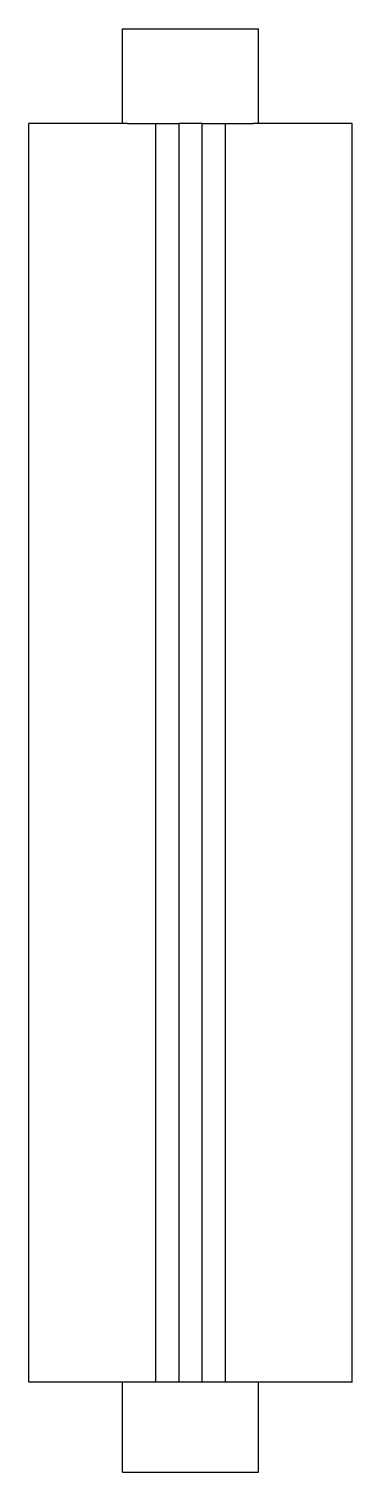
# Model space of a CAD drawing. Header units: metres. Extents: x 0 to 14, y -62.5 to 0.
import ezdxf

# ---------------------------------------------------------------- set-up
doc = ezdxf.new("R2010")
doc.units = ezdxf.units.M

msp = doc.modelspace()

# ---------------------------------------------------------------- linework, layer by layer
for points in [[(4.05, 0), (4.055, 0), (4.06, 0), (4.066, 0), (4.075, 0), (4.091, 0), (4.106, 0), (4.122, 0), (4.146, 0), (4.172, 0), (4.197, 0), (4.226, 0), (4.261, 0), (4.297, 0), (4.332, 0), (4.374, 0), (4.419, 0), (4.464, 0), (4.51, 0), (4.563, 0), (4.617, 0), (4.671, 0), (4.729, 0), (4.791, 0), (4.852, 0), (4.914, 0), (4.983, 0), (5.052, 0), (5.121, 0), (5.193, 0), (5.269, 0), (5.344, 0), (5.42, 0), (5.5, 0), (5.581, 0), (5.662, 0), (5.744, 0), (5.83, 0), (5.916, 0), (6.001, 0), (6.089, 0), (6.178, 0), (6.267, 0), (6.357, 0), (6.448, 0), (6.539, 0), (6.631, 0), (6.723, 0), (6.815, 0), (6.908, 0), (7, 0)], [(4.05, -4.1), (4.05, -4.018), (4.05, -3.936), (4.05, -3.854), (4.05, -3.772), (4.05, -3.69), (4.05, -3.608), (4.05, -3.526), (4.05, -3.444), (4.05, -3.362), (4.05, -3.28), (4.05, -3.198), (4.05, -3.116), (4.05, -3.034), (4.05, -2.952), (4.05, -2.87), (4.05, -2.788), (4.05, -2.706), (4.05, -2.624), (4.05, -2.542), (4.05, -2.46), (4.05, -2.378), (4.05, -2.296), (4.05, -2.214), (4.05, -2.132), (4.05, -2.05), (4.05, -1.968), (4.05, -1.886), (4.05, -1.804), (4.05, -1.722), (4.05, -1.64), (4.05, -1.558), (4.05, -1.476), (4.05, -1.394), (4.05, -1.312), (4.05, -1.23), (4.05, -1.148), (4.05, -1.066), (4.05, -0.984), (4.05, -0.902), (4.05, -0.82), (4.05, -0.738), (4.05, -0.656), (4.05, -0.574), (4.05, -0.492), (4.05, -0.41), (4.05, -0.328), (4.05, -0.246), (4.05, -0.164), (4.05, -0.082), (4.05, 0)], [(7, 0), (7.092, 0), (7.185, 0), (7.277, 0), (7.369, 0), (7.461, 0), (7.552, 0), (7.643, 0), (7.733, 0), (7.822, 0), (7.911, 0), (7.999, 0), (8.084, 0), (8.17, 0), (8.256, 0), (8.338, 0), (8.419, 0), (8.5, 0), (8.58, 0), (8.656, 0), (8.731, 0), (8.807, 0), (8.879, 0), (8.948, 0), (9.017, 0), (9.086, 0), (9.148, 0), (9.209, 0), (9.271, 0), (9.329, 0), (9.383, 0), (9.437, 0), (9.49, 0), (9.536, 0), (9.581, 0), (9.626, 0), (9.668, 0), (9.703, 0), (9.739, 0), (9.774, 0), (9.803, 0), (9.828, 0), (9.854, 0), (9.878, 0), (9.894, 0), (9.909, 0), (9.925, 0), (9.934, 0), (9.94, 0), (9.945, 0), (9.95, 0)], [(9.95, -4.1), (9.95, -4.018), (9.95, -3.936), (9.95, -3.854), (9.95, -3.772), (9.95, -3.69), (9.95, -3.608), (9.95, -3.526), (9.95, -3.444), (9.95, -3.362), (9.95, -3.28), (9.95, -3.198), (9.95, -3.116), (9.95, -3.034), (9.95, -2.952), (9.95, -2.87), (9.95, -2.788), (9.95, -2.706), (9.95, -2.624), (9.95, -2.542), (9.95, -2.46), (9.95, -2.378), (9.95, -2.296), (9.95, -2.214), (9.95, -2.132), (9.95, -2.05), (9.95, -1.968), (9.95, -1.886), (9.95, -1.804), (9.95, -1.722), (9.95, -1.64), (9.95, -1.558), (9.95, -1.476), (9.95, -1.394), (9.95, -1.312), (9.95, -1.23), (9.95, -1.148), (9.95, -1.066), (9.95, -0.984), (9.95, -0.902), (9.95, -0.82), (9.95, -0.738), (9.95, -0.656), (9.95, -0.574), (9.95, -0.492), (9.95, -0.41), (9.95, -0.328), (9.95, -0.246), (9.95, -0.164), (9.95, -0.082), (9.95, 0)], [(0, -58.6), (0, -57.51), (0, -56.42), (0, -55.33), (0, -54.24), (0, -53.15), (0, -52.06), (0, -50.97), (0, -49.88), (0, -48.79), (0, -47.7), (0, -46.61), (0, -45.52), (0, -44.43), (0, -43.34), (0, -42.25), (0, -41.16), (0, -40.07), (0, -38.98), (0, -37.89), (0, -36.8), (0, -35.71), (0, -34.62), (0, -33.53), (0, -32.44), (0, -31.35), (0, -30.26), (0, -29.17), (0, -28.08), (0, -26.99), (0, -25.9), (0, -24.81), (0, -23.72), (0, -22.63), (0, -21.54), (0, -20.45), (0, -19.36), (0, -18.27), (0, -17.18), (0, -16.09), (0, -15), (0, -13.91), (0, -12.82), (0, -11.73), (0, -10.64), (0, -9.55), (0, -8.46), (0, -7.37), (0, -6.28), (0, -5.19), (0, -4.1)], [(4.278, -4.1), (4.13, -4.1), (3.981, -4.1), (3.833, -4.1), (3.688, -4.1), (3.546, -4.1), (3.404, -4.1), (3.262, -4.1), (3.126, -4.1), (2.992, -4.1), (2.857, -4.1), (2.725, -4.1), (2.599, -4.1), (2.473, -4.1), (2.347, -4.1), (2.227, -4.1), (2.11, -4.1), (1.993, -4.1), (1.877, -4.1), (1.77, -4.1), (1.663, -4.1), (1.556, -4.1), (1.455, -4.1), (1.359, -4.1), (1.263, -4.1), (1.167, -4.1), (1.082, -4.1), (0.997, -4.1), (0.912, -4.1), (0.832, -4.1), (0.76, -4.1), (0.687, -4.1), (0.614, -4.1), (0.552, -4.1), (0.492, -4.1), (0.431, -4.1), (0.375, -4.1), (0.328, -4.1), (0.28, -4.1), (0.233, -4.1), (0.195, -4.1), (0.161, -4.1), (0.127, -4.1), (0.095, -4.1), (0.074, -4.1), (0.054, -4.1), (0.033, -4.1), (0.021, -4.1), (0.014, -4.1), (0.007, -4.1), (0, -4.1)], [(4.278, -4.1), (4.32, -4.1), (4.362, -4.1), (4.405, -4.1), (4.446, -4.1), (4.487, -4.1), (4.527, -4.1), (4.568, -4.1), (4.607, -4.1), (4.645, -4.1), (4.684, -4.1), (4.721, -4.1), (4.757, -4.1), (4.793, -4.1), (4.83, -4.1), (4.864, -4.1), (4.897, -4.1), (4.931, -4.1), (4.964, -4.1), (4.994, -4.1), (5.025, -4.1), (5.055, -4.1), (5.084, -4.1), (5.112, -4.1), (5.139, -4.1), (5.167, -4.1), (5.191, -4.1), (5.215, -4.1), (5.239, -4.1), (5.262, -4.1), (5.283, -4.1), (5.304, -4.1), (5.325, -4.1), (5.342, -4.1), (5.36, -4.1), (5.377, -4.1), (5.393, -4.1), (5.406, -4.1), (5.42, -4.1), (5.433, -4.1), (5.444, -4.1), (5.454, -4.1), (5.464, -4.1), (5.473, -4.1), (5.479, -4.1), (5.485, -4.1), (5.49, -4.1), (5.494, -4.1), (5.496, -4.1), (5.498, -4.1), (5.5, -4.1)], [(5.5, -58.6), (5.5, -57.51), (5.5, -56.42), (5.5, -55.33), (5.5, -54.24), (5.5, -53.15), (5.5, -52.06), (5.5, -50.97), (5.5, -49.88), (5.5, -48.79), (5.5, -47.7), (5.5, -46.61), (5.5, -45.52), (5.5, -44.43), (5.5, -43.34), (5.5, -42.25), (5.5, -41.16), (5.5, -40.07), (5.5, -38.98), (5.5, -37.89), (5.5, -36.8), (5.5, -35.71), (5.5, -34.62), (5.5, -33.53), (5.5, -32.44), (5.5, -31.35), (5.5, -30.26), (5.5, -29.17), (5.5, -28.08), (5.5, -26.99), (5.5, -25.9), (5.5, -24.81), (5.5, -23.72), (5.5, -22.63), (5.5, -21.54), (5.5, -20.45), (5.5, -19.36), (5.5, -18.27), (5.5, -17.18), (5.5, -16.09), (5.5, -15), (5.5, -13.91), (5.5, -12.82), (5.5, -11.73), (5.5, -10.64), (5.5, -9.55), (5.5, -8.46), (5.5, -7.37), (5.5, -6.28), (5.5, -5.19), (5.5, -4.1)], [(5.5, -4.1), (5.52, -4.1), (5.54, -4.1), (5.56, -4.1), (5.58, -4.1), (5.6, -4.1), (5.62, -4.1), (5.64, -4.1), (5.66, -4.1), (5.68, -4.1), (5.7, -4.1), (5.72, -4.1), (5.74, -4.1), (5.76, -4.1), (5.78, -4.1), (5.8, -4.1), (5.82, -4.1), (5.84, -4.1), (5.86, -4.1), (5.88, -4.1), (5.9, -4.1), (5.92, -4.1), (5.94, -4.1), (5.96, -4.1), (5.98, -4.1), (6, -4.1), (6.02, -4.1), (6.04, -4.1), (6.06, -4.1), (6.08, -4.1), (6.1, -4.1), (6.12, -4.1), (6.14, -4.1), (6.16, -4.1), (6.18, -4.1), (6.2, -4.1), (6.22, -4.1), (6.24, -4.1), (6.26, -4.1), (6.28, -4.1), (6.3, -4.1), (6.32, -4.1), (6.34, -4.1), (6.36, -4.1), (6.38, -4.1), (6.4, -4.1), (6.42, -4.1), (6.44, -4.1), (6.46, -4.1), (6.48, -4.1), (6.5, -4.1)], [(7.5, -4.1), (7.48, -4.1), (7.46, -4.1), (7.44, -4.1), (7.42, -4.1), (7.4, -4.1), (7.38, -4.1), (7.36, -4.1), (7.34, -4.1), (7.32, -4.1), (7.3, -4.1), (7.28, -4.1), (7.26, -4.1), (7.24, -4.1), (7.22, -4.1), (7.2, -4.1), (7.18, -4.1), (7.16, -4.1), (7.14, -4.1), (7.12, -4.1), (7.1, -4.1), (7.08, -4.1), (7.06, -4.1), (7.04, -4.1), (7.02, -4.1), (7, -4.1), (6.98, -4.1), (6.96, -4.1), (6.94, -4.1), (6.92, -4.1), (6.9, -4.1), (6.88, -4.1), (6.86, -4.1), (6.84, -4.1), (6.82, -4.1), (6.8, -4.1), (6.78, -4.1), (6.76, -4.1), (6.74, -4.1), (6.72, -4.1), (6.7, -4.1), (6.68, -4.1), (6.66, -4.1), (6.64, -4.1), (6.62, -4.1), (6.6, -4.1), (6.58, -4.1), (6.56, -4.1), (6.54, -4.1), (6.52, -4.1), (6.5, -4.1)], [(6.5, -4.1), (6.5, -5.19), (6.5, -6.28), (6.5, -7.37), (6.5, -8.46), (6.5, -9.55), (6.5, -10.64), (6.5, -11.73), (6.5, -12.82), (6.5, -13.91), (6.5, -15), (6.5, -16.09), (6.5, -17.18), (6.5, -18.27), (6.5, -19.36), (6.5, -20.45), (6.5, -21.54), (6.5, -22.63), (6.5, -23.72), (6.5, -24.81), (6.5, -25.9), (6.5, -26.99), (6.5, -28.08), (6.5, -29.17), (6.5, -30.26), (6.5, -31.35), (6.5, -32.44), (6.5, -33.53), (6.5, -34.62), (6.5, -35.71), (6.5, -36.8), (6.5, -37.89), (6.5, -38.98), (6.5, -40.07), (6.5, -41.16), (6.5, -42.25), (6.5, -43.34), (6.5, -44.43), (6.5, -45.52), (6.5, -46.61), (6.5, -47.7), (6.5, -48.79), (6.5, -49.88), (6.5, -50.97), (6.5, -52.06), (6.5, -53.15), (6.5, -54.24), (6.5, -55.33), (6.5, -56.42), (6.5, -57.51), (6.5, -58.6)], [(7.5, -58.6), (7.5, -57.51), (7.5, -56.42), (7.5, -55.33), (7.5, -54.24), (7.5, -53.15), (7.5, -52.06), (7.5, -50.97), (7.5, -49.88), (7.5, -48.79), (7.5, -47.7), (7.5, -46.61), (7.5, -45.52), (7.5, -44.43), (7.5, -43.34), (7.5, -42.25), (7.5, -41.16), (7.5, -40.07), (7.5, -38.98), (7.5, -37.89), (7.5, -36.8), (7.5, -35.71), (7.5, -34.62), (7.5, -33.53), (7.5, -32.44), (7.5, -31.35), (7.5, -30.26), (7.5, -29.17), (7.5, -28.08), (7.5, -26.99), (7.5, -25.9), (7.5, -24.81), (7.5, -23.72), (7.5, -22.63), (7.5, -21.54), (7.5, -20.45), (7.5, -19.36), (7.5, -18.27), (7.5, -17.18), (7.5, -16.09), (7.5, -15), (7.5, -13.91), (7.5, -12.82), (7.5, -11.73), (7.5, -10.64), (7.5, -9.55), (7.5, -8.46), (7.5, -7.37), (7.5, -6.28), (7.5, -5.19), (7.5, -4.1)], [(7.5, -4.1), (7.52, -4.1), (7.54, -4.1), (7.56, -4.1), (7.58, -4.1), (7.6, -4.1), (7.62, -4.1), (7.64, -4.1), (7.66, -4.1), (7.68, -4.1), (7.7, -4.1), (7.72, -4.1), (7.74, -4.1), (7.76, -4.1), (7.78, -4.1), (7.8, -4.1), (7.82, -4.1), (7.84, -4.1), (7.86, -4.1), (7.88, -4.1), (7.9, -4.1), (7.92, -4.1), (7.94, -4.1), (7.96, -4.1), (7.98, -4.1), (8, -4.1), (8.02, -4.1), (8.04, -4.1), (8.06, -4.1), (8.08, -4.1), (8.1, -4.1), (8.12, -4.1), (8.14, -4.1), (8.16, -4.1), (8.18, -4.1), (8.2, -4.1), (8.22, -4.1), (8.24, -4.1), (8.26, -4.1), (8.28, -4.1), (8.3, -4.1), (8.32, -4.1), (8.34, -4.1), (8.36, -4.1), (8.38, -4.1), (8.4, -4.1), (8.42, -4.1), (8.44, -4.1), (8.46, -4.1), (8.48, -4.1), (8.5, -4.1)], [(8.5, -4.1), (8.5, -5.19), (8.5, -6.28), (8.5, -7.37), (8.5, -8.46), (8.5, -9.55), (8.5, -10.64), (8.5, -11.73), (8.5, -12.82), (8.5, -13.91), (8.5, -15), (8.5, -16.09), (8.5, -17.18), (8.5, -18.27), (8.5, -19.36), (8.5, -20.45), (8.5, -21.54), (8.5, -22.63), (8.5, -23.72), (8.5, -24.81), (8.5, -25.9), (8.5, -26.99), (8.5, -28.08), (8.5, -29.17), (8.5, -30.26), (8.5, -31.35), (8.5, -32.44), (8.5, -33.53), (8.5, -34.62), (8.5, -35.71), (8.5, -36.8), (8.5, -37.89), (8.5, -38.98), (8.5, -40.07), (8.5, -41.16), (8.5, -42.25), (8.5, -43.34), (8.5, -44.43), (8.5, -45.52), (8.5, -46.61), (8.5, -47.7), (8.5, -48.79), (8.5, -49.88), (8.5, -50.97), (8.5, -52.06), (8.5, -53.15), (8.5, -54.24), (8.5, -55.33), (8.5, -56.42), (8.5, -57.51), (8.5, -58.6)], [(8.5, -4.1), (8.502, -4.1), (8.504, -4.1), (8.506, -4.1), (8.51, -4.1), (8.515, -4.1), (8.521, -4.1), (8.527, -4.1), (8.536, -4.1), (8.546, -4.1), (8.556, -4.1), (8.567, -4.1), (8.58, -4.1), (8.594, -4.1), (8.607, -4.1), (8.623, -4.1), (8.64, -4.1), (8.658, -4.1), (8.675, -4.1), (8.696, -4.1), (8.717, -4.1), (8.738, -4.1), (8.761, -4.1), (8.785, -4.1), (8.809, -4.1), (8.833, -4.1), (8.861, -4.1), (8.888, -4.1), (8.916, -4.1), (8.945, -4.1), (8.975, -4.1), (9.006, -4.1), (9.036, -4.1), (9.069, -4.1), (9.103, -4.1), (9.136, -4.1), (9.17, -4.1), (9.207, -4.1), (9.243, -4.1), (9.279, -4.1), (9.316, -4.1), (9.355, -4.1), (9.393, -4.1), (9.432, -4.1), (9.473, -4.1), (9.513, -4.1), (9.554, -4.1), (9.595, -4.1), (9.638, -4.1), (9.68, -4.1), (9.722, -4.1)], [(14, -4.1), (13.993, -4.1), (13.986, -4.1), (13.979, -4.1), (13.967, -4.1), (13.946, -4.1), (13.926, -4.1), (13.905, -4.1), (13.873, -4.1), (13.839, -4.1), (13.805, -4.1), (13.767, -4.1), (13.72, -4.1), (13.672, -4.1), (13.625, -4.1), (13.569, -4.1), (13.508, -4.1), (13.448, -4.1), (13.386, -4.1), (13.313, -4.1), (13.24, -4.1), (13.168, -4.1), (13.088, -4.1), (13.003, -4.1), (12.918, -4.1), (12.833, -4.1), (12.737, -4.1), (12.641, -4.1), (12.545, -4.1), (12.444, -4.1), (12.337, -4.1), (12.23, -4.1), (12.123, -4.1), (12.007, -4.1), (11.89, -4.1), (11.773, -4.1), (11.653, -4.1), (11.527, -4.1), (11.401, -4.1), (11.275, -4.1), (11.143, -4.1), (11.008, -4.1), (10.874, -4.1), (10.738, -4.1), (10.596, -4.1), (10.454, -4.1), (10.312, -4.1), (10.167, -4.1), (10.019, -4.1), (9.87, -4.1), (9.722, -4.1)], [(14, -58.6), (14, -57.51), (14, -56.42), (14, -55.33), (14, -54.24), (14, -53.15), (14, -52.06), (14, -50.97), (14, -49.88), (14, -48.79), (14, -47.7), (14, -46.61), (14, -45.52), (14, -44.43), (14, -43.34), (14, -42.25), (14, -41.16), (14, -40.07), (14, -38.98), (14, -37.89), (14, -36.8), (14, -35.71), (14, -34.62), (14, -33.53), (14, -32.44), (14, -31.35), (14, -30.26), (14, -29.17), (14, -28.08), (14, -26.99), (14, -25.9), (14, -24.81), (14, -23.72), (14, -22.63), (14, -21.54), (14, -20.45), (14, -19.36), (14, -18.27), (14, -17.18), (14, -16.09), (14, -15), (14, -13.91), (14, -12.82), (14, -11.73), (14, -10.64), (14, -9.55), (14, -8.46), (14, -7.37), (14, -6.28), (14, -5.19), (14, -4.1)], [(4.278, -58.6), (4.13, -58.6), (3.981, -58.6), (3.833, -58.6), (3.688, -58.6), (3.546, -58.6), (3.404, -58.6), (3.262, -58.6), (3.126, -58.6), (2.992, -58.6), (2.857, -58.6), (2.725, -58.6), (2.599, -58.6), (2.473, -58.6), (2.347, -58.6), (2.227, -58.6), (2.11, -58.6), (1.993, -58.6), (1.877, -58.6), (1.77, -58.6), (1.663, -58.6), (1.556, -58.6), (1.455, -58.6), (1.359, -58.6), (1.263, -58.6), (1.167, -58.6), (1.082, -58.6), (0.997, -58.6), (0.912, -58.6), (0.832, -58.6), (0.76, -58.6), (0.687, -58.6), (0.614, -58.6), (0.552, -58.6), (0.492, -58.6), (0.431, -58.6), (0.375, -58.6), (0.328, -58.6), (0.28, -58.6), (0.233, -58.6), (0.195, -58.6), (0.161, -58.6), (0.127, -58.6), (0.095, -58.6), (0.074, -58.6), (0.054, -58.6), (0.033, -58.6), (0.021, -58.6), (0.014, -58.6), (0.007, -58.6), (0, -58.6)], [(4.05, -62.5), (4.05, -62.422), (4.05, -62.344), (4.05, -62.266), (4.05, -62.188), (4.05, -62.11), (4.05, -62.032), (4.05, -61.954), (4.05, -61.876), (4.05, -61.798), (4.05, -61.72), (4.05, -61.642), (4.05, -61.564), (4.05, -61.486), (4.05, -61.408), (4.05, -61.33), (4.05, -61.252), (4.05, -61.174), (4.05, -61.096), (4.05, -61.018), (4.05, -60.94), (4.05, -60.862), (4.05, -60.784), (4.05, -60.706), (4.05, -60.628), (4.05, -60.55), (4.05, -60.472), (4.05, -60.394), (4.05, -60.316), (4.05, -60.238), (4.05, -60.16), (4.05, -60.082), (4.05, -60.004), (4.05, -59.926), (4.05, -59.848), (4.05, -59.77), (4.05, -59.692), (4.05, -59.614), (4.05, -59.536), (4.05, -59.458), (4.05, -59.38), (4.05, -59.302), (4.05, -59.224), (4.05, -59.146), (4.05, -59.068), (4.05, -58.99), (4.05, -58.912), (4.05, -58.834), (4.05, -58.756), (4.05, -58.678), (4.05, -58.6)], [(5.5, -58.6), (5.498, -58.6), (5.496, -58.6), (5.494, -58.6), (5.49, -58.6), (5.485, -58.6), (5.479, -58.6), (5.473, -58.6), (5.464, -58.6), (5.454, -58.6), (5.444, -58.6), (5.433, -58.6), (5.42, -58.6), (5.406, -58.6), (5.393, -58.6), (5.377, -58.6), (5.36, -58.6), (5.342, -58.6), (5.325, -58.6), (5.304, -58.6), (5.283, -58.6), (5.262, -58.6), (5.239, -58.6), (5.215, -58.6), (5.191, -58.6), (5.167, -58.6), (5.139, -58.6), (5.112, -58.6), (5.084, -58.6), (5.055, -58.6), (5.025, -58.6), (4.994, -58.6), (4.964, -58.6), (4.931, -58.6), (4.897, -58.6), (4.864, -58.6), (4.83, -58.6), (4.793, -58.6), (4.757, -58.6), (4.721, -58.6), (4.684, -58.6), (4.645, -58.6), (4.607, -58.6), (4.568, -58.6), (4.527, -58.6), (4.487, -58.6), (4.446, -58.6), (4.405, -58.6), (4.362, -58.6), (4.32, -58.6), (4.278, -58.6)], [(6.5, -58.6), (6.48, -58.6), (6.46, -58.6), (6.44, -58.6), (6.42, -58.6), (6.4, -58.6), (6.38, -58.6), (6.36, -58.6), (6.34, -58.6), (6.32, -58.6), (6.3, -58.6), (6.28, -58.6), (6.26, -58.6), (6.24, -58.6), (6.22, -58.6), (6.2, -58.6), (6.18, -58.6), (6.16, -58.6), (6.14, -58.6), (6.12, -58.6), (6.1, -58.6), (6.08, -58.6), (6.06, -58.6), (6.04, -58.6), (6.02, -58.6), (6, -58.6), (5.98, -58.6), (5.96, -58.6), (5.94, -58.6), (5.92, -58.6), (5.9, -58.6), (5.88, -58.6), (5.86, -58.6), (5.84, -58.6), (5.82, -58.6), (5.8, -58.6), (5.78, -58.6), (5.76, -58.6), (5.74, -58.6), (5.72, -58.6), (5.7, -58.6), (5.68, -58.6), (5.66, -58.6), (5.64, -58.6), (5.62, -58.6), (5.6, -58.6), (5.58, -58.6), (5.56, -58.6), (5.54, -58.6), (5.52, -58.6), (5.5, -58.6)], [(7.5, -58.6), (7.48, -58.6), (7.46, -58.6), (7.44, -58.6), (7.42, -58.6), (7.4, -58.6), (7.38, -58.6), (7.36, -58.6), (7.34, -58.6), (7.32, -58.6), (7.3, -58.6), (7.28, -58.6), (7.26, -58.6), (7.24, -58.6), (7.22, -58.6), (7.2, -58.6), (7.18, -58.6), (7.16, -58.6), (7.14, -58.6), (7.12, -58.6), (7.1, -58.6), (7.08, -58.6), (7.06, -58.6), (7.04, -58.6), (7.02, -58.6), (7, -58.6), (6.98, -58.6), (6.96, -58.6), (6.94, -58.6), (6.92, -58.6), (6.9, -58.6), (6.88, -58.6), (6.86, -58.6), (6.84, -58.6), (6.82, -58.6), (6.8, -58.6), (6.78, -58.6), (6.76, -58.6), (6.74, -58.6), (6.72, -58.6), (6.7, -58.6), (6.68, -58.6), (6.66, -58.6), (6.64, -58.6), (6.62, -58.6), (6.6, -58.6), (6.58, -58.6), (6.56, -58.6), (6.54, -58.6), (6.52, -58.6), (6.5, -58.6)], [(8.5, -58.6), (8.48, -58.6), (8.46, -58.6), (8.44, -58.6), (8.42, -58.6), (8.4, -58.6), (8.38, -58.6), (8.36, -58.6), (8.34, -58.6), (8.32, -58.6), (8.3, -58.6), (8.28, -58.6), (8.26, -58.6), (8.24, -58.6), (8.22, -58.6), (8.2, -58.6), (8.18, -58.6), (8.16, -58.6), (8.14, -58.6), (8.12, -58.6), (8.1, -58.6), (8.08, -58.6), (8.06, -58.6), (8.04, -58.6), (8.02, -58.6), (8, -58.6), (7.98, -58.6), (7.96, -58.6), (7.94, -58.6), (7.92, -58.6), (7.9, -58.6), (7.88, -58.6), (7.86, -58.6), (7.84, -58.6), (7.82, -58.6), (7.8, -58.6), (7.78, -58.6), (7.76, -58.6), (7.74, -58.6), (7.72, -58.6), (7.7, -58.6), (7.68, -58.6), (7.66, -58.6), (7.64, -58.6), (7.62, -58.6), (7.6, -58.6), (7.58, -58.6), (7.56, -58.6), (7.54, -58.6), (7.52, -58.6), (7.5, -58.6)], [(9.722, -58.6), (9.68, -58.6), (9.638, -58.6), (9.595, -58.6), (9.554, -58.6), (9.513, -58.6), (9.473, -58.6), (9.432, -58.6), (9.393, -58.6), (9.355, -58.6), (9.316, -58.6), (9.279, -58.6), (9.243, -58.6), (9.207, -58.6), (9.17, -58.6), (9.136, -58.6), (9.103, -58.6), (9.069, -58.6), (9.036, -58.6), (9.006, -58.6), (8.975, -58.6), (8.945, -58.6), (8.916, -58.6), (8.888, -58.6), (8.861, -58.6), (8.833, -58.6), (8.809, -58.6), (8.785, -58.6), (8.761, -58.6), (8.738, -58.6), (8.717, -58.6), (8.696, -58.6), (8.675, -58.6), (8.658, -58.6), (8.64, -58.6), (8.623, -58.6), (8.607, -58.6), (8.594, -58.6), (8.58, -58.6), (8.567, -58.6), (8.556, -58.6), (8.546, -58.6), (8.536, -58.6), (8.527, -58.6), (8.521, -58.6), (8.515, -58.6), (8.51, -58.6), (8.506, -58.6), (8.504, -58.6), (8.502, -58.6), (8.5, -58.6)], [(14, -58.6), (13.993, -58.6), (13.986, -58.6), (13.979, -58.6), (13.967, -58.6), (13.946, -58.6), (13.926, -58.6), (13.905, -58.6), (13.873, -58.6), (13.839, -58.6), (13.805, -58.6), (13.767, -58.6), (13.72, -58.6), (13.672, -58.6), (13.625, -58.6), (13.569, -58.6), (13.508, -58.6), (13.448, -58.6), (13.386, -58.6), (13.313, -58.6), (13.24, -58.6), (13.168, -58.6), (13.088, -58.6), (13.003, -58.6), (12.918, -58.6), (12.833, -58.6), (12.737, -58.6), (12.641, -58.6), (12.545, -58.6), (12.444, -58.6), (12.337, -58.6), (12.23, -58.6), (12.123, -58.6), (12.007, -58.6), (11.89, -58.6), (11.773, -58.6), (11.653, -58.6), (11.527, -58.6), (11.401, -58.6), (11.275, -58.6), (11.143, -58.6), (11.008, -58.6), (10.874, -58.6), (10.738, -58.6), (10.596, -58.6), (10.454, -58.6), (10.312, -58.6), (10.167, -58.6), (10.019, -58.6), (9.87, -58.6), (9.722, -58.6)], [(9.95, -62.5), (9.95, -62.422), (9.95, -62.344), (9.95, -62.266), (9.95, -62.188), (9.95, -62.11), (9.95, -62.032), (9.95, -61.954), (9.95, -61.876), (9.95, -61.798), (9.95, -61.72), (9.95, -61.642), (9.95, -61.564), (9.95, -61.486), (9.95, -61.408), (9.95, -61.33), (9.95, -61.252), (9.95, -61.174), (9.95, -61.096), (9.95, -61.018), (9.95, -60.94), (9.95, -60.862), (9.95, -60.784), (9.95, -60.706), (9.95, -60.628), (9.95, -60.55), (9.95, -60.472), (9.95, -60.394), (9.95, -60.316), (9.95, -60.238), (9.95, -60.16), (9.95, -60.082), (9.95, -60.004), (9.95, -59.926), (9.95, -59.848), (9.95, -59.77), (9.95, -59.692), (9.95, -59.614), (9.95, -59.536), (9.95, -59.458), (9.95, -59.38), (9.95, -59.302), (9.95, -59.224), (9.95, -59.146), (9.95, -59.068), (9.95, -58.99), (9.95, -58.912), (9.95, -58.834), (9.95, -58.756), (9.95, -58.678), (9.95, -58.6)], [(4.05, -62.5), (4.055, -62.5), (4.06, -62.5), (4.066, -62.5), (4.075, -62.5), (4.091, -62.5), (4.106, -62.5), (4.122, -62.5), (4.146, -62.5), (4.172, -62.5), (4.197, -62.5), (4.226, -62.5), (4.261, -62.5), (4.297, -62.5), (4.332, -62.5), (4.374, -62.5), (4.419, -62.5), (4.464, -62.5), (4.51, -62.5), (4.563, -62.5), (4.617, -62.5), (4.671, -62.5), (4.729, -62.5), (4.791, -62.5), (4.852, -62.5), (4.914, -62.5), (4.983, -62.5), (5.052, -62.5), (5.121, -62.5), (5.193, -62.5), (5.269, -62.5), (5.344, -62.5), (5.42, -62.5), (5.5, -62.5), (5.581, -62.5), (5.662, -62.5), (5.744, -62.5), (5.83, -62.5), (5.916, -62.5), (6.001, -62.5), (6.089, -62.5), (6.178, -62.5), (6.267, -62.5), (6.357, -62.5), (6.448, -62.5), (6.539, -62.5), (6.631, -62.5), (6.723, -62.5), (6.815, -62.5), (6.908, -62.5), (7, -62.5)], [(7, -62.5), (7.092, -62.5), (7.185, -62.5), (7.277, -62.5), (7.369, -62.5), (7.461, -62.5), (7.552, -62.5), (7.643, -62.5), (7.733, -62.5), (7.822, -62.5), (7.911, -62.5), (7.999, -62.5), (8.084, -62.5), (8.17, -62.5), (8.256, -62.5), (8.338, -62.5), (8.419, -62.5), (8.5, -62.5), (8.58, -62.5), (8.656, -62.5), (8.731, -62.5), (8.807, -62.5), (8.879, -62.5), (8.948, -62.5), (9.017, -62.5), (9.086, -62.5), (9.148, -62.5), (9.209, -62.5), (9.271, -62.5), (9.329, -62.5), (9.383, -62.5), (9.437, -62.5), (9.49, -62.5), (9.536, -62.5), (9.581, -62.5), (9.626, -62.5), (9.668, -62.5), (9.703, -62.5), (9.739, -62.5), (9.774, -62.5), (9.803, -62.5), (9.828, -62.5), (9.854, -62.5), (9.878, -62.5), (9.894, -62.5), (9.909, -62.5), (9.925, -62.5), (9.934, -62.5), (9.94, -62.5), (9.945, -62.5), (9.95, -62.5)]]:
    msp.add_lwpolyline(points)

doc.saveas('drawing.dxf')
